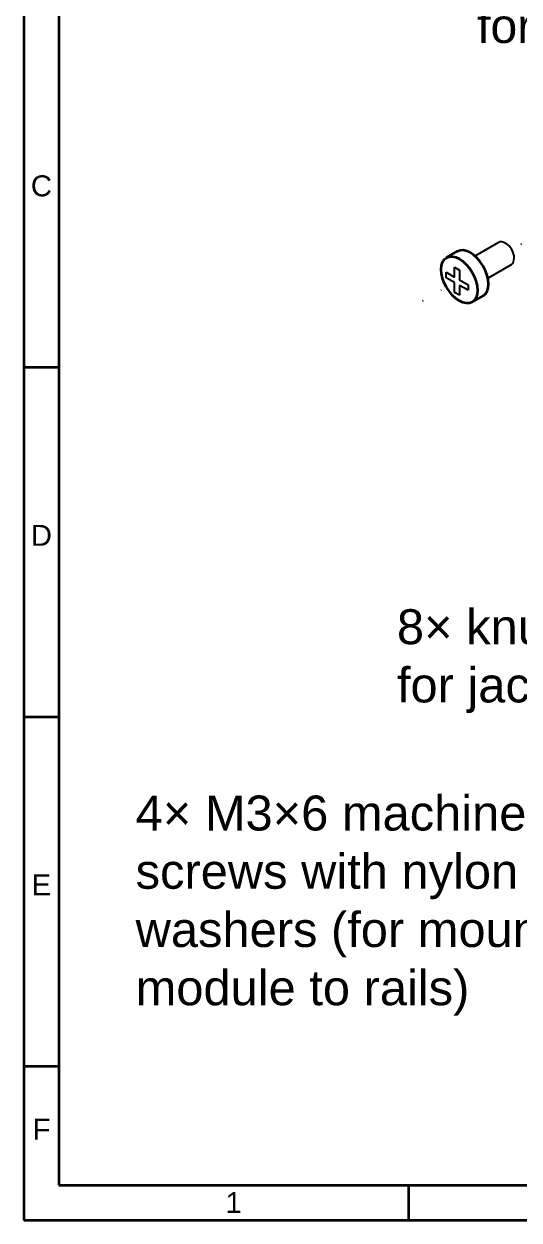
# Model space of a CAD drawing. Header units: millimetres. Extents: x 10 to 410, y 10 to 287.
# Drawn here: x 10 to 80.8, y 10 to 181.2 of the extents above; entities that cross this region are included whole.
import ezdxf

# ---------------------------------------------------------------- set-up
doc = ezdxf.new("R2010")
doc.units = ezdxf.units.MM
doc.linetypes.add('ACAD_ISO07W100', pattern=[3, 0.1, -2.9])
for name, color, linetype, lineweight, true_color in [('assembly lines', 14, 'ACAD_ISO07W100', 25, 0x800000), ('details', 7, 'Continuous', 25, 0x000000), ('frame', 5, 'Continuous', 35, 0x0000ff), ('notes', 94, 'Continuous', 25, 0x008000), ('outlines', 7, 'Continuous', 35, 0x000000)]:
    doc.layers.add(name, color=color, linetype=linetype, lineweight=lineweight, true_color=true_color)
doc.styles.add('textstyle11', font='')
doc.styles.add('textstyle12', font='')
doc.styles.add('textstyle31', font='')
doc.styles.add('textstyle32', font='')
doc.styles.add('textstyle40', font='')
doc.styles.add('textstyle5', font='')
doc.styles.add('textstyle7', font='')
doc.styles.add('textstyle9', font='')
doc.styles.get('textstyle11').set_extended_font_data('Nimbus Sans L')
doc.styles.get('textstyle12').set_extended_font_data('Nimbus Sans L')
doc.styles.get('textstyle31').set_extended_font_data('Nimbus Sans L')
doc.styles.get('textstyle32').set_extended_font_data('Nimbus Sans L')
doc.styles.get('textstyle40').set_extended_font_data('Nimbus Sans L')
doc.styles.get('textstyle5').set_extended_font_data('Nimbus Sans L')
doc.styles.get('textstyle7').set_extended_font_data('Nimbus Sans L')
doc.styles.get('textstyle9').set_extended_font_data('Nimbus Sans L')

msp = doc.modelspace()

# ---------------------------------------------------------------- linework, layer by layer
at = {"layer": 'assembly lines'}
for p, q in [((86.37, 152.69), (79.81, 148.9)), ((72.31, 144.57), (66.13, 141))]:
    msp.add_line(p, q, dxfattribs=at)
at = {"layer": 'details'}
for p, q in [((77.9, 149.92), (74.53, 147.97)), ((70.41, 144.87), (70.41, 145.67)), ((70.41, 145.67), (71.62, 144.97)), ((71.62, 146.37), (72.31, 145.97)), ((71.62, 144.97), (71.62, 146.37)), ((72.31, 145.97), (72.31, 144.57)), ((76.37, 144.79), (79.74, 146.74)), ((71.62, 144.17), (70.41, 144.87)), ((71.62, 142.77), (71.62, 144.17)), ((72.31, 144.57), (73.53, 143.87)), ((73.53, 143.87), (73.53, 143.07)), ((72.31, 142.37), (71.62, 142.77)), ((73.53, 143.07), (72.31, 143.77)), ((72.31, 143.77), (72.31, 142.37))]:
    msp.add_line(p, q, dxfattribs=at)
for centre, major_axis, start_param, end_param in [((78.82, 148.33), (-0.92, 1.59), 5.403174, 0), ((79.06, 148.46), (-0.75, 1.3), 3.822504, 5.602278), ((78.82, 148.33), (-0.92, 1.59), 3.141593, 4.021609)]:
    msp.add_ellipse(centre, major_axis=major_axis, ratio=0.57735, start_param=start_param, end_param=end_param, dxfattribs=at)
at = {"layer": 'frame'}
for p, q in [((10, 287), (10, 10)), ((15, 282), (15, 15)), ((15, 132), (10, 132)), ((15, 82), (10, 82)), ((15, 32), (10, 32)), ((15, 15), (405, 15)), ((65, 15), (65, 10)), ((10, 10), (410, 10))]:
    msp.add_line(p, q, dxfattribs=at)
at = {"layer": 'outlines'}
for p, q in [((70.46, 147.75), (72.02, 148.65)), ((74.14, 141.38), (75.7, 142.28))]:
    msp.add_line(p, q, dxfattribs=at)
msp.add_ellipse((73.86, 145.46), major_axis=(-1.84, 3.18), ratio=0.57735, start_param=3.141593, end_param=0, dxfattribs=at)
msp.add_ellipse((72.3, 144.56), major_axis=(-1.84, 3.18), ratio=0.57735, dxfattribs=at)

# ---------------------------------------------------------------- texts
at = {"layer": 'frame', "char_height": 3, "attachment_point": 5}
for s, insert, style in [('C', (12.5, 158), 'textstyle5'), ('D', (12.5, 108), 'textstyle7'), ('E', (12.5, 58), 'textstyle9'), ('F', (12.5, 23), 'textstyle11'), ('1', (40, 12.5), 'textstyle12')]:
    msp.add_mtext(s, dxfattribs=dict(at, insert=insert, style=style))
at = {"layer": 'notes', "attachment_point": 4}
for s, insert, char_height, style in [('\\H4.92857;2× 1/4" hardware\\Pfor switches', (74.83, 185), 3, 'textstyle40'), ('8× knurled nuts\\Pfor jacks', (63.36, 90), 5, 'textstyle31'), ('4× M3×6 machine\\Pscrews with nylon\\Pwashers (for mounting\\Pmodule to rails)', (25.98, 55), 5, 'textstyle32')]:
    msp.add_mtext(s, dxfattribs=dict(at, insert=insert, char_height=char_height, style=style))

doc.saveas('drawing.dxf')
